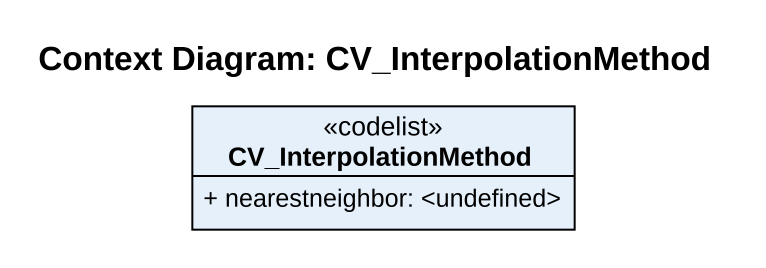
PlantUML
@startuml
title Context Diagram: CV_InterpolationMethod
hide circle
hide empty members
skinparam classAttributeIconSize 0
class CV_InterpolationMethod <<codelist>> {
  + nearestneighbor: <undefined>
}
@enduml
